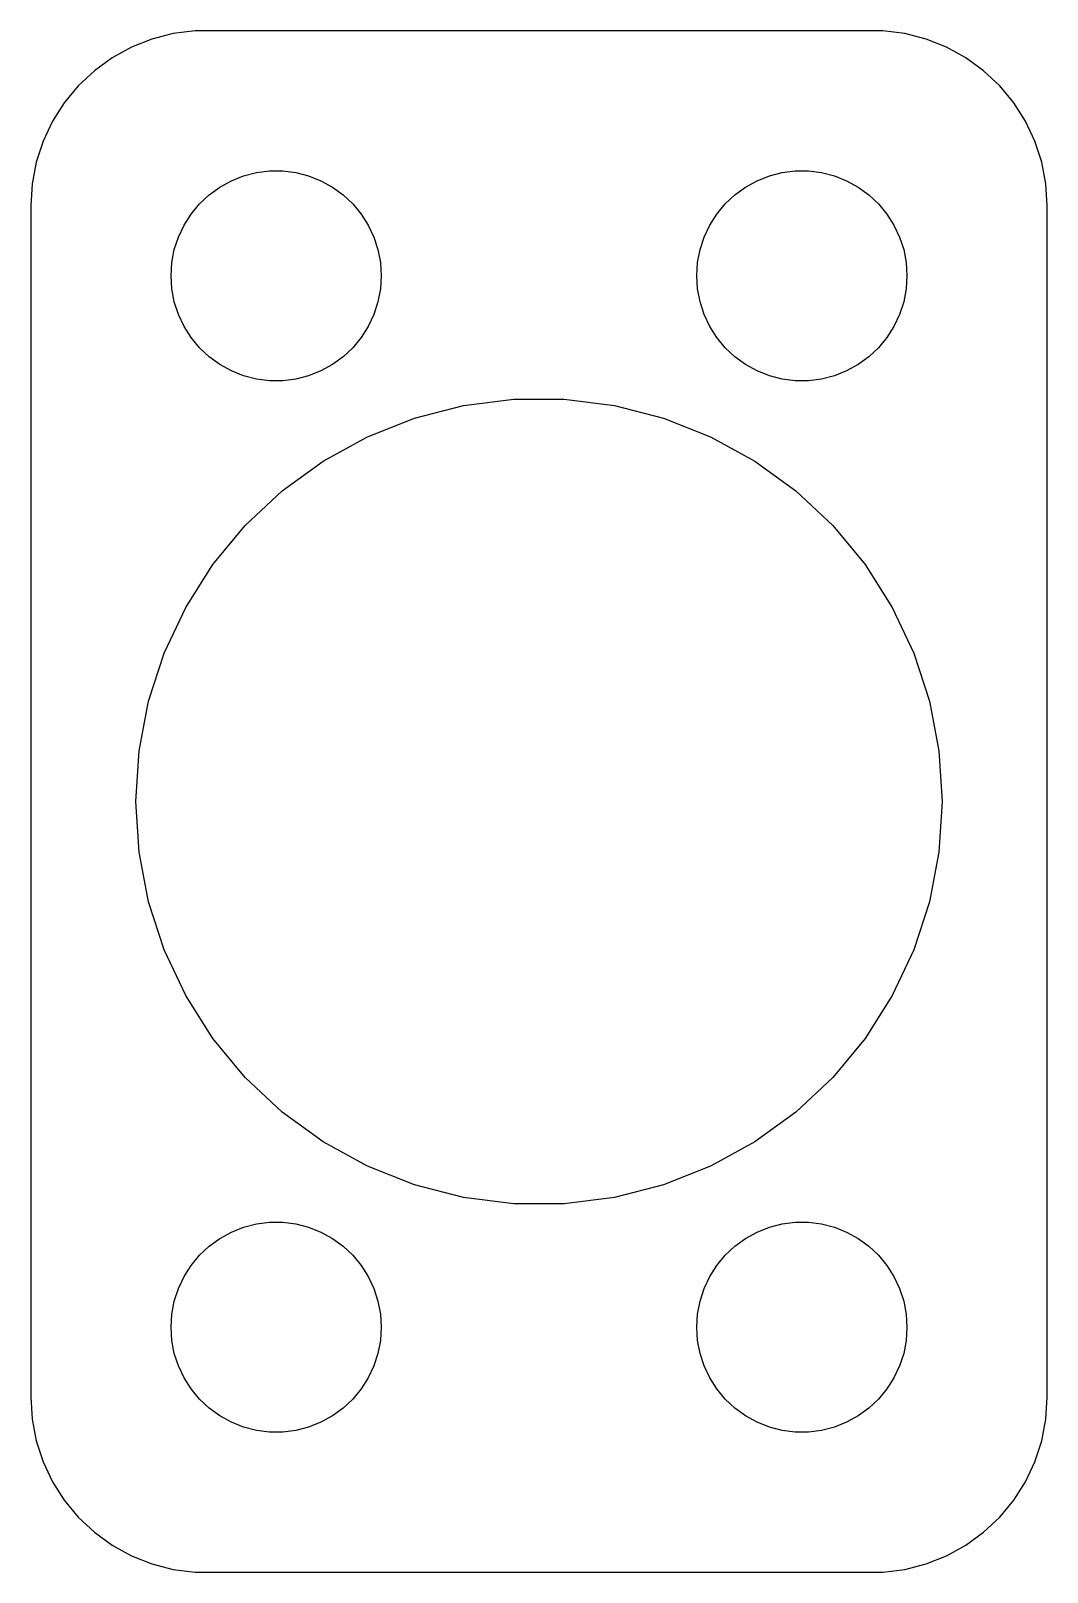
# Model space of a CAD drawing. Header units: metres. Extents: x -14.5 to 14.5, y -22 to 22.
import ezdxf

# ---------------------------------------------------------------- set-up
doc = ezdxf.new("R2010")
doc.units = ezdxf.units.M

msp = doc.modelspace()

# ---------------------------------------------------------------- linework, layer by layer
for p, q in [((-9.81395, 21.9901), (-10.4369, 21.9114)), ((9.81395, 21.9901), (-9.81395, 21.9901)), ((10.4369, 21.9114), (9.81395, 21.9901)), ((-11.0451, 21.7553), (-11.6289, 21.5241)), ((-10.4369, 21.9114), (-11.0451, 21.7553)), ((11.0451, 21.7553), (10.4369, 21.9114)), ((11.6289, 21.5241), (11.0451, 21.7553)), ((-12.1791, 21.2216), (-12.6871, 20.8526)), ((-11.6289, 21.5241), (-12.1791, 21.2216)), ((12.1791, 21.2216), (11.6289, 21.5241)), ((12.6871, 20.8526), (12.1791, 21.2216)), ((-12.6871, 20.8526), (-13.1448, 20.4227)), ((13.1448, 20.4227), (12.6871, 20.8526)), ((-13.1448, 20.4227), (-13.5451, 19.9389)), ((13.5451, 19.9389), (13.1448, 20.4227)), ((-13.5451, 19.9389), (-13.8815, 19.4088)), ((13.8815, 19.4088), (13.5451, 19.9389)), ((-13.8815, 19.4088), (-14.1489, 18.8406)), ((14.1489, 18.8406), (13.8815, 19.4088)), ((-14.1489, 18.8406), (-14.3429, 18.2434)), ((14.3429, 18.2434), (14.1489, 18.8406)), ((-14.3429, 18.2434), (-14.4606, 17.6267)), ((14.4606, 17.6267), (14.3429, 18.2434)), ((-14.4606, 17.6267), (-14.5, 17)), ((-9.10747, 17.533), (-8.77733, 17.7145)), ((-8.77733, 17.7145), (-8.42705, 17.8532)), ((-8.42705, 17.8532), (-8.06213, 17.9469)), ((-8.06213, 17.9469), (-7.68837, 17.9941)), ((-7.68837, 17.9941), (-7.31161, 17.9941)), ((-7.31161, 17.9941), (-6.93785, 17.9469)), ((-6.93785, 17.9469), (-6.57294, 17.8532)), ((-6.57294, 17.8532), (-6.22266, 17.7145)), ((-6.22266, 17.7145), (-5.89252, 17.533)), ((5.89252, 17.533), (6.22266, 17.7145)), ((6.22266, 17.7145), (6.57294, 17.8532)), ((6.57294, 17.8532), (6.93785, 17.9469)), ((6.93785, 17.9469), (7.31161, 17.9941)), ((7.31161, 17.9941), (7.68837, 17.9941)), ((7.68837, 17.9941), (8.06213, 17.9469)), ((8.06213, 17.9469), (8.42705, 17.8532)), ((8.42705, 17.8532), (8.77733, 17.7145)), ((8.77733, 17.7145), (9.10747, 17.533)), ((14.5, 17), (14.4606, 17.6267)), ((-9.6869, 17.0536), (-9.41226, 17.3115)), ((-9.41226, 17.3115), (-9.10747, 17.533)), ((-5.89252, 17.533), (-5.58772, 17.3115)), ((-5.58772, 17.3115), (-5.31308, 17.0536)), ((5.31308, 17.0536), (5.58772, 17.3115)), ((5.58772, 17.3115), (5.89252, 17.533)), ((9.10747, 17.533), (9.41226, 17.3115)), ((9.41226, 17.3115), (9.6869, 17.0536)), ((-14.5, 17), (-14.5, -17)), ((-10.1289, 16.4453), (-9.92705, 16.7634)), ((-9.92705, 16.7634), (-9.6869, 17.0536)), ((-5.31308, 17.0536), (-5.07294, 16.7634)), ((-5.07294, 16.7634), (-4.87108, 16.4453)), ((4.87108, 16.4453), (5.07294, 16.7634)), ((5.07294, 16.7634), (5.31308, 17.0536)), ((9.6869, 17.0536), (9.92705, 16.7634)), ((9.92705, 16.7634), (10.1289, 16.4453)), ((14.5, -17), (14.5, 17)), ((-10.2893, 16.1044), (-10.1289, 16.4453)), ((-4.87108, 16.4453), (-4.71066, 16.1044)), ((4.71066, 16.1044), (4.87108, 16.4453)), ((10.1289, 16.4453), (10.2893, 16.1044)), ((-10.4057, 15.7461), (-10.2893, 16.1044)), ((-4.71066, 16.1044), (-4.59424, 15.7461)), ((4.59424, 15.7461), (4.71066, 16.1044)), ((10.2893, 16.1044), (10.4057, 15.7461)), ((-10.4763, 15.376), (-10.4057, 15.7461)), ((-4.59424, 15.7461), (-4.52365, 15.376)), ((4.52365, 15.376), (4.59424, 15.7461)), ((10.4057, 15.7461), (10.4763, 15.376)), ((-10.5, 15), (-10.4763, 15.376)), ((-10.4763, 14.624), (-10.5, 15)), ((-4.52365, 15.376), (-4.5, 15)), ((-4.5, 15), (-4.52365, 14.624)), ((4.5, 15), (4.52365, 15.376)), ((4.52365, 14.624), (4.5, 15)), ((10.4763, 15.376), (10.5, 15)), ((10.5, 15), (10.4763, 14.624)), ((-10.4057, 14.2539), (-10.4763, 14.624)), ((-4.52365, 14.624), (-4.59424, 14.2539)), ((4.59424, 14.2539), (4.52365, 14.624)), ((10.4763, 14.624), (10.4057, 14.2539)), ((-10.2893, 13.8956), (-10.4057, 14.2539)), ((-4.59424, 14.2539), (-4.71066, 13.8956)), ((4.71066, 13.8956), (4.59424, 14.2539)), ((10.4057, 14.2539), (10.2893, 13.8956)), ((-10.1289, 13.5547), (-10.2893, 13.8956)), ((-4.71066, 13.8956), (-4.87108, 13.5547)), ((4.87108, 13.5547), (4.71066, 13.8956)), ((10.2893, 13.8956), (10.1289, 13.5547)), ((-9.92705, 13.2366), (-10.1289, 13.5547)), ((-9.6869, 12.9464), (-9.92705, 13.2366)), ((-5.07294, 13.2366), (-5.31308, 12.9464)), ((-4.87108, 13.5547), (-5.07294, 13.2366)), ((5.07294, 13.2366), (4.87108, 13.5547)), ((5.31308, 12.9464), (5.07294, 13.2366)), ((9.92705, 13.2366), (9.6869, 12.9464)), ((10.1289, 13.5547), (9.92705, 13.2366)), ((-9.41226, 12.6884), (-9.6869, 12.9464)), ((-5.31308, 12.9464), (-5.58772, 12.6884)), ((5.58772, 12.6884), (5.31308, 12.9464)), ((9.6869, 12.9464), (9.41226, 12.6884)), ((-9.10747, 12.467), (-9.41226, 12.6884)), ((-8.77733, 12.2855), (-9.10747, 12.467)), ((-5.89252, 12.467), (-6.22266, 12.2855)), ((-5.58772, 12.6884), (-5.89252, 12.467)), ((5.89252, 12.467), (5.58772, 12.6884)), ((6.22266, 12.2855), (5.89252, 12.467)), ((9.10747, 12.467), (8.77733, 12.2855)), ((9.41226, 12.6884), (9.10747, 12.467)), ((-8.42705, 12.1468), (-8.77733, 12.2855)), ((-8.06213, 12.0531), (-8.42705, 12.1468)), ((-7.68837, 12.0059), (-8.06213, 12.0531)), ((-7.31161, 12.0059), (-7.68837, 12.0059)), ((-6.93785, 12.0531), (-7.31161, 12.0059)), ((-6.57294, 12.1468), (-6.93785, 12.0531)), ((-6.22266, 12.2855), (-6.57294, 12.1468)), ((6.57294, 12.1468), (6.22266, 12.2855)), ((6.93785, 12.0531), (6.57294, 12.1468)), ((7.31161, 12.0059), (6.93785, 12.0531)), ((7.68837, 12.0059), (7.31161, 12.0059)), ((8.06213, 12.0531), (7.68837, 12.0059)), ((8.42705, 12.1468), (8.06213, 12.0531)), ((8.77733, 12.2855), (8.42705, 12.1468)), ((-2.15488, 11.2963), (-0.72208, 11.4773)), ((-0.72208, 11.4773), (0.72208, 11.4773)), ((0.72208, 11.4773), (2.15488, 11.2963)), ((-3.55368, 10.9371), (-2.15488, 11.2963)), ((2.15488, 11.2963), (3.55368, 10.9371)), ((-4.89645, 10.4055), (-3.55368, 10.9371)), ((3.55368, 10.9371), (4.89645, 10.4055)), ((-6.162, 9.70976), (-4.89645, 10.4055)), ((4.89645, 10.4055), (6.162, 9.70976)), ((-7.33037, 8.8609), (-6.162, 9.70976)), ((6.162, 9.70976), (7.33037, 8.8609)), ((-8.38313, 7.87228), (-7.33037, 8.8609)), ((7.33037, 8.8609), (8.38313, 7.87228)), ((-9.30368, 6.75952), (-8.38313, 7.87228)), ((8.38313, 7.87228), (9.30368, 6.75952)), ((-10.0775, 5.54016), (-9.30368, 6.75952)), ((9.30368, 6.75952), (10.0775, 5.54016)), ((-10.6924, 4.23343), (-10.0775, 5.54016)), ((10.0775, 5.54016), (10.6924, 4.23343)), ((-11.1387, 2.85992), (-10.6924, 4.23343)), ((10.6924, 4.23343), (11.1387, 2.85992)), ((-11.4093, 1.44133), (-11.1387, 2.85992)), ((11.1387, 2.85992), (11.4093, 1.44133)), ((-11.5, 0), (-11.4093, 1.44133)), ((11.4093, 1.44133), (11.5, 0)), ((-11.4093, -1.44133), (-11.5, 0)), ((11.5, 0), (11.4093, -1.44133)), ((-11.1387, -2.85992), (-11.4093, -1.44133)), ((11.4093, -1.44133), (11.1387, -2.85992)), ((-10.6924, -4.23343), (-11.1387, -2.85992)), ((11.1387, -2.85992), (10.6924, -4.23343)), ((-10.0775, -5.54016), (-10.6924, -4.23343)), ((10.6924, -4.23343), (10.0775, -5.54016)), ((-9.30368, -6.75952), (-10.0775, -5.54016)), ((10.0775, -5.54016), (9.30368, -6.75952)), ((-8.38313, -7.87228), (-9.30368, -6.75952)), ((9.30368, -6.75952), (8.38313, -7.87228)), ((-7.33037, -8.8609), (-8.38313, -7.87228)), ((8.38313, -7.87228), (7.33037, -8.8609)), ((-6.162, -9.70976), (-7.33037, -8.8609)), ((7.33037, -8.8609), (6.162, -9.70976)), ((-4.89645, -10.4055), (-6.162, -9.70976)), ((6.162, -9.70976), (4.89645, -10.4055)), ((-3.55368, -10.9371), (-4.89645, -10.4055)), ((4.89645, -10.4055), (3.55368, -10.9371)), ((-2.15488, -11.2963), (-3.55368, -10.9371)), ((3.55368, -10.9371), (2.15488, -11.2963)), ((-0.72208, -11.4773), (-2.15488, -11.2963)), ((2.15488, -11.2963), (0.72208, -11.4773)), ((0.72208, -11.4773), (-0.72208, -11.4773)), ((-9.10747, -12.467), (-8.77733, -12.2855)), ((-8.77733, -12.2855), (-8.42705, -12.1468)), ((-8.42705, -12.1468), (-8.06213, -12.0531)), ((-8.06213, -12.0531), (-7.68837, -12.0059)), ((-7.68837, -12.0059), (-7.31161, -12.0059)), ((-7.31161, -12.0059), (-6.93785, -12.0531)), ((-6.93785, -12.0531), (-6.57294, -12.1468)), ((-6.57294, -12.1468), (-6.22266, -12.2855)), ((-6.22266, -12.2855), (-5.89252, -12.467)), ((5.89252, -12.467), (6.22266, -12.2855)), ((6.22266, -12.2855), (6.57294, -12.1468)), ((6.57294, -12.1468), (6.93785, -12.0531)), ((6.93785, -12.0531), (7.31161, -12.0059)), ((7.31161, -12.0059), (7.68837, -12.0059)), ((7.68837, -12.0059), (8.06213, -12.0531)), ((8.06213, -12.0531), (8.42705, -12.1468)), ((8.42705, -12.1468), (8.77733, -12.2855)), ((8.77733, -12.2855), (9.10747, -12.467)), ((-9.6869, -12.9464), (-9.41226, -12.6884)), ((-9.41226, -12.6884), (-9.10747, -12.467)), ((-5.89252, -12.467), (-5.58772, -12.6884)), ((-5.58772, -12.6884), (-5.31308, -12.9464)), ((5.31308, -12.9464), (5.58772, -12.6884)), ((5.58772, -12.6884), (5.89252, -12.467)), ((9.10747, -12.467), (9.41226, -12.6884)), ((9.41226, -12.6884), (9.6869, -12.9464)), ((-9.92705, -13.2366), (-9.6869, -12.9464)), ((-5.31308, -12.9464), (-5.07294, -13.2366)), ((5.07294, -13.2366), (5.31308, -12.9464)), ((9.6869, -12.9464), (9.92705, -13.2366)), ((-10.2893, -13.8956), (-10.1289, -13.5547)), ((-10.1289, -13.5547), (-9.92705, -13.2366)), ((-5.07294, -13.2366), (-4.87108, -13.5547)), ((-4.87108, -13.5547), (-4.71066, -13.8956)), ((4.71066, -13.8956), (4.87108, -13.5547)), ((4.87108, -13.5547), (5.07294, -13.2366)), ((9.92705, -13.2366), (10.1289, -13.5547)), ((10.1289, -13.5547), (10.2893, -13.8956)), ((-10.4057, -14.2539), (-10.2893, -13.8956)), ((-4.71066, -13.8956), (-4.59424, -14.2539)), ((4.59424, -14.2539), (4.71066, -13.8956)), ((10.2893, -13.8956), (10.4057, -14.2539)), ((-10.4763, -14.624), (-10.4057, -14.2539)), ((-4.59424, -14.2539), (-4.52365, -14.624)), ((4.52365, -14.624), (4.59424, -14.2539)), ((10.4057, -14.2539), (10.4763, -14.624)), ((-10.5, -15), (-10.4763, -14.624)), ((-4.52365, -14.624), (-4.5, -15)), ((4.5, -15), (4.52365, -14.624)), ((10.4763, -14.624), (10.5, -15)), ((-10.4763, -15.376), (-10.5, -15)), ((-10.4057, -15.7461), (-10.4763, -15.376)), ((-4.52365, -15.376), (-4.59424, -15.7461)), ((-4.5, -15), (-4.52365, -15.376)), ((4.52365, -15.376), (4.5, -15)), ((4.59424, -15.7461), (4.52365, -15.376)), ((10.4763, -15.376), (10.4057, -15.7461)), ((10.5, -15), (10.4763, -15.376)), ((-10.2893, -16.1044), (-10.4057, -15.7461)), ((-4.59424, -15.7461), (-4.71066, -16.1044)), ((4.71066, -16.1044), (4.59424, -15.7461)), ((10.4057, -15.7461), (10.2893, -16.1044)), ((-10.1289, -16.4453), (-10.2893, -16.1044)), ((-4.71066, -16.1044), (-4.87108, -16.4453)), ((4.87108, -16.4453), (4.71066, -16.1044)), ((10.2893, -16.1044), (10.1289, -16.4453)), ((-9.92705, -16.7634), (-10.1289, -16.4453)), ((-4.87108, -16.4453), (-5.07294, -16.7634)), ((5.07294, -16.7634), (4.87108, -16.4453)), ((10.1289, -16.4453), (9.92705, -16.7634)), ((-14.5, -17), (-14.4606, -17.6267)), ((-9.6869, -17.0536), (-9.92705, -16.7634)), ((-9.41226, -17.3115), (-9.6869, -17.0536)), ((-5.31308, -17.0536), (-5.58772, -17.3115)), ((-5.07294, -16.7634), (-5.31308, -17.0536)), ((5.31308, -17.0536), (5.07294, -16.7634)), ((5.58772, -17.3115), (5.31308, -17.0536)), ((9.6869, -17.0536), (9.41226, -17.3115)), ((9.92705, -16.7634), (9.6869, -17.0536)), ((14.4606, -17.6267), (14.5, -17)), ((-9.10747, -17.533), (-9.41226, -17.3115)), ((-8.77733, -17.7145), (-9.10747, -17.533)), ((-5.89252, -17.533), (-6.22266, -17.7145)), ((-5.58772, -17.3115), (-5.89252, -17.533)), ((5.89252, -17.533), (5.58772, -17.3115)), ((6.22266, -17.7145), (5.89252, -17.533)), ((9.10747, -17.533), (8.77733, -17.7145)), ((9.41226, -17.3115), (9.10747, -17.533)), ((-14.4606, -17.6267), (-14.3429, -18.2434)), ((-8.42705, -17.8532), (-8.77733, -17.7145)), ((-8.06213, -17.9469), (-8.42705, -17.8532)), ((-7.68837, -17.9941), (-8.06213, -17.9469)), ((-7.31161, -17.9941), (-7.68837, -17.9941)), ((-6.93785, -17.9469), (-7.31161, -17.9941)), ((-6.57294, -17.8532), (-6.93785, -17.9469)), ((-6.22266, -17.7145), (-6.57294, -17.8532)), ((6.57294, -17.8532), (6.22266, -17.7145)), ((6.93785, -17.9469), (6.57294, -17.8532)), ((7.31161, -17.9941), (6.93785, -17.9469)), ((7.68837, -17.9941), (7.31161, -17.9941)), ((8.06213, -17.9469), (7.68837, -17.9941)), ((8.42705, -17.8532), (8.06213, -17.9469)), ((8.77733, -17.7145), (8.42705, -17.8532)), ((14.3429, -18.2434), (14.4606, -17.6267)), ((-14.3429, -18.2434), (-14.1489, -18.8406)), ((14.1489, -18.8406), (14.3429, -18.2434)), ((-14.1489, -18.8406), (-13.8815, -19.4088)), ((13.8815, -19.4088), (14.1489, -18.8406)), ((-13.8815, -19.4088), (-13.5451, -19.9389)), ((13.5451, -19.9389), (13.8815, -19.4088)), ((-13.5451, -19.9389), (-13.1448, -20.4227)), ((13.1448, -20.4227), (13.5451, -19.9389)), ((-13.1448, -20.4227), (-12.6871, -20.8526)), ((12.6871, -20.8526), (13.1448, -20.4227)), ((-12.6871, -20.8526), (-12.1791, -21.2216)), ((12.1791, -21.2216), (12.6871, -20.8526)), ((-12.1791, -21.2216), (-11.6289, -21.5241)), ((-11.6289, -21.5241), (-11.0451, -21.7553)), ((11.0451, -21.7553), (11.6289, -21.5241)), ((11.6289, -21.5241), (12.1791, -21.2216)), ((-11.0451, -21.7553), (-10.4369, -21.9114)), ((-10.4369, -21.9114), (-9.81395, -21.9901)), ((-9.81395, -21.9901), (9.81395, -21.9901)), ((9.81395, -21.9901), (10.4369, -21.9114)), ((10.4369, -21.9114), (11.0451, -21.7553))]:
    msp.add_line(p, q)

doc.saveas('drawing.dxf')
